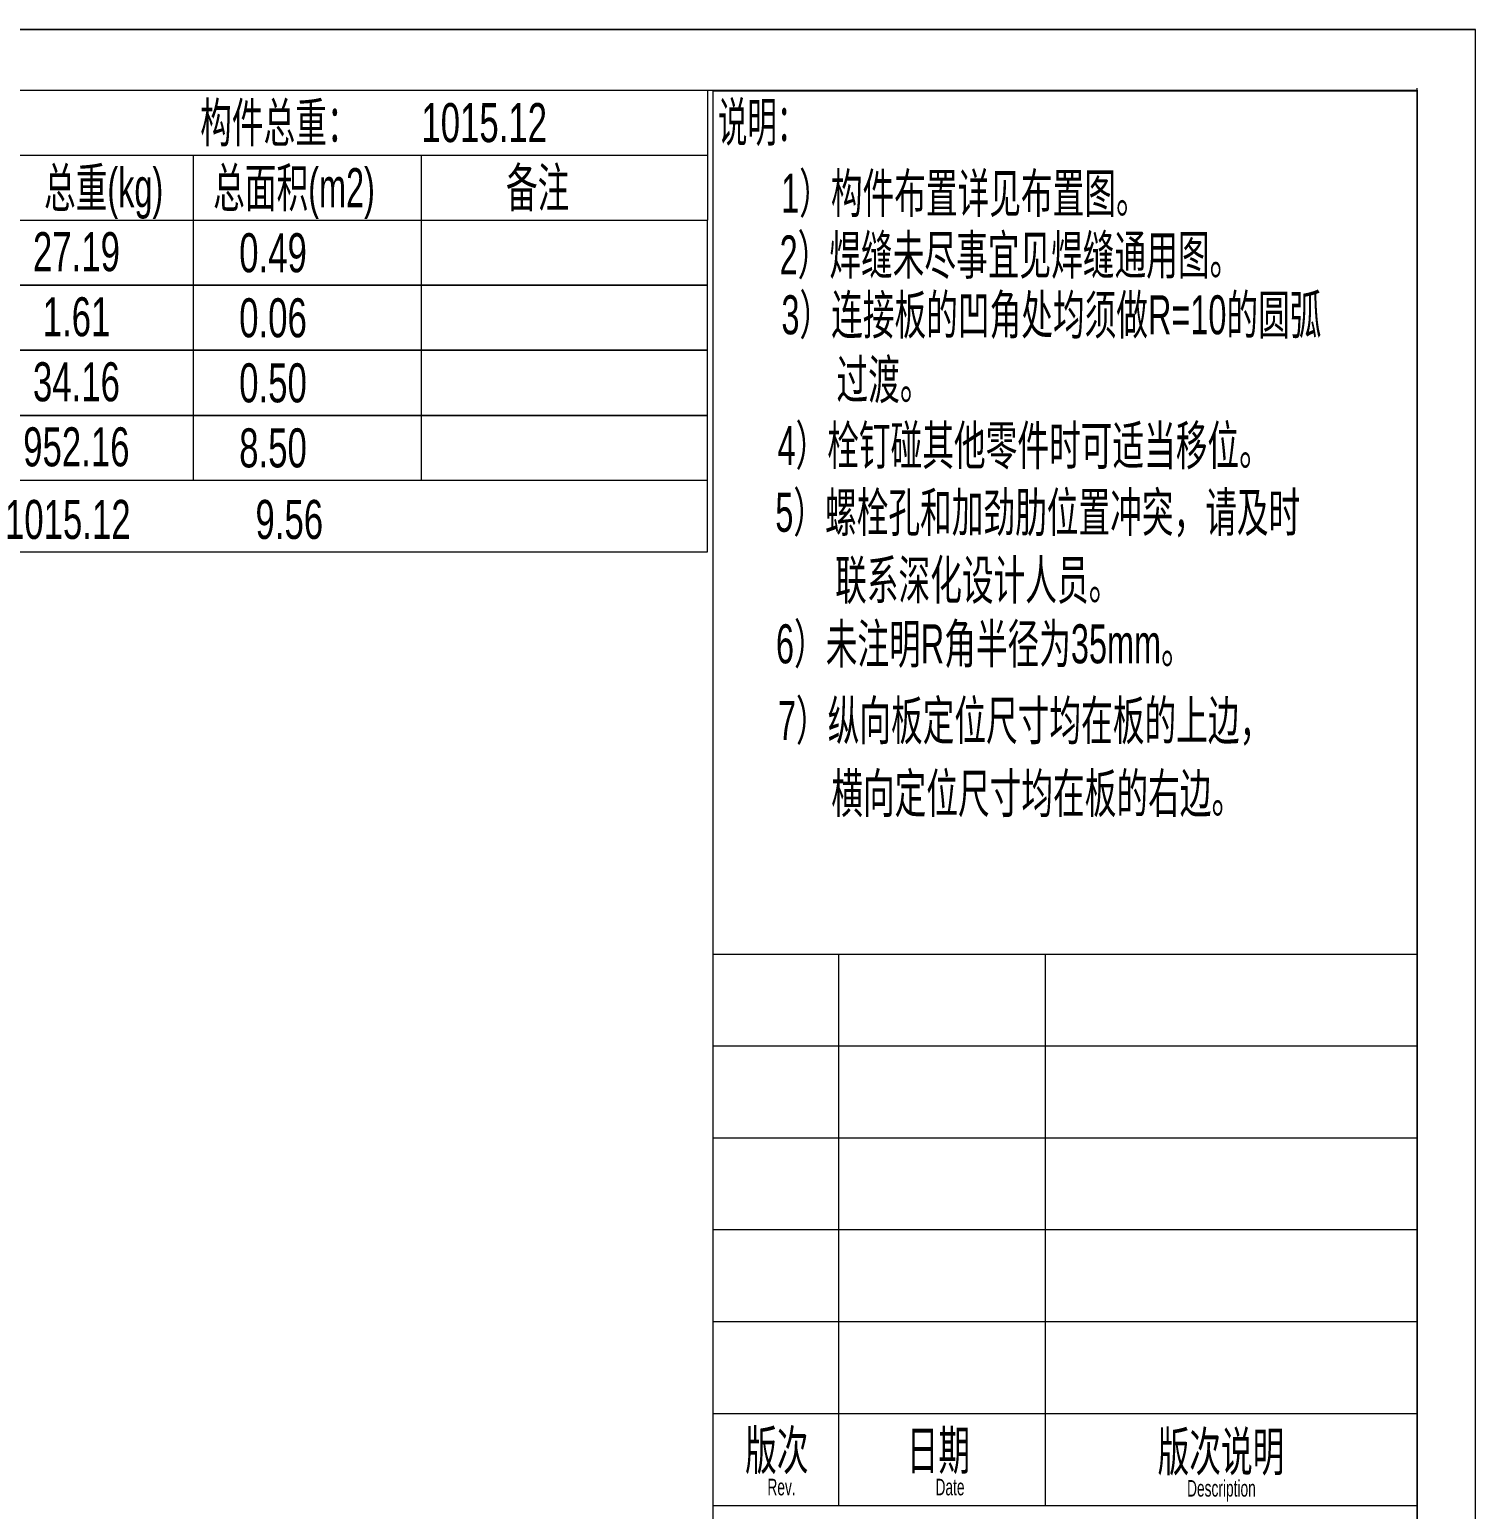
# Model space of a CAD drawing. Header units: millimetres. Extents: x 2 to 599, y 5 to 425.
# Drawn here: x 487.9 to 599, y 311.3 to 425 of the extents above; entities that cross this region are included whole.
import ezdxf

# ---------------------------------------------------------------- set-up
doc = ezdxf.new("R2010")
doc.units = ezdxf.units.MM
doc.linetypes.add('XKITLINE00', pattern=[0])
doc.layers.add('DrawingSheet', color=5, linetype='Continuous', lineweight=0)
doc.layers.add('OtherObjectType', color=1, linetype='Continuous', lineweight=0)
doc.styles.add('$TD_AUDIT_GENERATED_(24B)', font='ARIAL.TTF')
doc.styles.add('Arial', font='arial.ttf')

# ---------------------------------------------------------------- blocks, each defined once
blk = doc.blocks.new('*A47')
at = {"layer": 'DrawingSheet', "color": 5, "linetype": 'XKITLINE00', "lineweight": 0}
for p, q in [((599, 425), (5, 425)), ((599, 5), (599, 425))]:
    blk.add_line(p, q, dxfattribs=at)
blk = doc.blocks.new('*A48')
at = {"layer": 'OtherObjectType', "color": 5, "linetype": 'XKITLINE00', "lineweight": 0}
for p, q in [((374.5, 420.35), (540, 420.35)), ((540, 420.35), (540, 410.35)), ((374.5, 415.35), (540, 415.35)), ((500.5, 410.35), (500.5, 415.35)), ((518, 410.35), (518, 415.35)), ((374.5, 410.35), (540, 410.35)), ((374.5, 410.35), (540, 410.35)), ((500.5, 405.35), (500.5, 410.35)), ((518, 405.35), (518, 410.35)), ((540, 405.35), (540, 410.35)), ((540, 405.35), (374.5, 405.35)), ((374.5, 405.35), (540, 405.35)), ((500.5, 400.35), (500.5, 405.35)), ((518, 400.35), (518, 405.35)), ((540, 400.35), (540, 405.35)), ((540, 400.35), (374.5, 400.35)), ((374.5, 400.35), (540, 400.35)), ((500.5, 395.35), (500.5, 400.35)), ((518, 395.35), (518, 400.35)), ((540, 395.35), (540, 400.35)), ((540, 395.35), (374.5, 395.35)), ((374.5, 395.35), (540, 395.35)), ((500.5, 390.35), (500.5, 395.35)), ((518, 390.35), (518, 395.35)), ((540, 390.35), (540, 395.35)), ((540, 390.35), (374.5, 390.35)), ((540, 384.85), (540, 390.35)), ((374.5, 384.85), (540, 384.85))]:
    blk.add_line(p, q, dxfattribs=at)
at = {"layer": 'OtherObjectType', "color": 4}
for s, style, width, p in [('构件总重：', 'Arial', 0.595, (501, 416.35)), ('1015.12', '$TD_AUDIT_GENERATED_(24B)', 0.6375, (518, 416.35)), ('总重(kg)', 'Arial', 0.595, (489, 411.35)), ('总面积(m2)', 'Arial', 0.595, (502, 411.35)), ('备注', 'Arial', 0.595, (524.5, 411.35)), ('27.19', '$TD_AUDIT_GENERATED_(24B)', 0.6375, (488.15, 406.43)), ('0.49', '$TD_AUDIT_GENERATED_(24B)', 0.6375, (504, 406.35)), ('1.61', '$TD_AUDIT_GENERATED_(24B)', 0.6375, (488.9, 401.43)), ('0.06', '$TD_AUDIT_GENERATED_(24B)', 0.6375, (504, 401.35)), ('34.16', '$TD_AUDIT_GENERATED_(24B)', 0.6375, (488.15, 396.43)), ('0.50', '$TD_AUDIT_GENERATED_(24B)', 0.6375, (504, 396.35)), ('952.16', '$TD_AUDIT_GENERATED_(24B)', 0.6375, (487.4, 391.43)), ('8.50', '$TD_AUDIT_GENERATED_(24B)', 0.6375, (504, 391.35)), ('1015.12', '$TD_AUDIT_GENERATED_(24B)', 0.6375, (486, 385.85)), ('9.56', '$TD_AUDIT_GENERATED_(24B)', 0.6375, (505.25, 385.85))]:
    blk.add_text(s, height=3, dxfattribs=dict(at, style=style, width=width)).set_placement(p)
blk = doc.blocks.new('*A49')
at = {"layer": 'OtherObjectType', "color": 7, "linetype": 'XKITLINE00', "lineweight": 0}
for p, q in [((5, 425), (599, 425)), ((599, 5), (599, 425)), ((18.5, 420.35), (594.53, 420.35)), ((540.4, 420.3), (540.4, 9.6)), ((540.4, 420.3), (594.47, 420.3)), ((594.5, 420.5), (594.5, 14)), ((594.53, 420.35), (594.53, 9.65)), ((540.4, 353.94), (594.47, 353.94)), ((550.06, 353.94), (550.06, 311.57)), ((565.95, 353.94), (565.95, 311.57)), ((540.4, 346.88), (594.47, 346.88)), ((540.4, 339.82), (594.47, 339.82)), ((540.4, 332.76), (594.47, 332.76)), ((540.4, 325.69), (594.47, 325.69)), ((540.4, 318.63), (594.47, 318.63)), ((540.4, 311.57), (594.47, 311.57))]:
    blk.add_line(p, q, dxfattribs=at)
at = {"layer": 'OtherObjectType', "color": 7, "style": '$TD_AUDIT_GENERATED_(24B)'}
for s, height, width, p in [('说明：', 3, 0.553327, (540.79, 416.4)), ('1）构件布置详见布置图。', 3, 0.595, (545.65, 410.92)), ('2）焊缝未尽事宜见焊缝通用图。', 3, 0.595, (545.53, 406.18)), ('3）连接板的凹角处均须做R=10的圆弧', 3, 0.595, (545.67, 401.58)), ('过渡。', 3, 0.595, (549.9, 396.6)), ('4）栓钉碰其他零件时可适当移位。', 3, 0.595, (545.37, 391.54)), ('5）螺栓孔和加劲肋位置冲突，请及时', 3, 0.595, (545.2, 386.4)), ('联系深化设计人员。', 3, 0.595, (549.8, 381.2)), ('6）未注明R角半径为35mm。', 3, 0.595, (545.25, 376.29)), ('7）纵向板定位尺寸均在板的上边，', 3, 0.595, (545.4, 370.4)), ('横向定位尺寸均在板的右边。', 3, 0.595, (549.5, 364.8)), ('版次', 3, 0.595, (542.88, 314.31)), ('日期', 3, 0.595, (555.3, 314.31)), ('版次说明', 3, 0.595, (574.58, 314.21)), ('Rev.', 1.271, 0.595, (544.59, 312.34)), ('Date', 1.271, 0.595, (557.51, 312.34)), ('Description', 1.2713, 0.595, (576.84, 312.24))]:
    blk.add_text(s, height=height, dxfattribs=dict(at, width=width)).set_placement(p)
blk = doc.blocks.new('*A50')
at = {"layer": 'OtherObjectType', "color": 5, "linetype": 'XKITLINE00', "lineweight": 0}
for p, q in [((374.5, 420.35), (540, 420.35)), ((540, 420.35), (540, 410.35)), ((374.5, 415.35), (540, 415.35)), ((500.5, 410.35), (500.5, 415.35)), ((518, 410.35), (518, 415.35)), ((374.5, 410.35), (540, 410.35)), ((374.5, 410.35), (540, 410.35)), ((500.5, 405.35), (500.5, 410.35)), ((518, 405.35), (518, 410.35)), ((540, 405.35), (540, 410.35)), ((540, 405.35), (374.5, 405.35)), ((374.5, 405.35), (540, 405.35)), ((500.5, 400.35), (500.5, 405.35)), ((518, 400.35), (518, 405.35)), ((540, 400.35), (540, 405.35)), ((540, 400.35), (374.5, 400.35)), ((374.5, 400.35), (540, 400.35)), ((500.5, 395.35), (500.5, 400.35)), ((518, 395.35), (518, 400.35)), ((540, 395.35), (540, 400.35)), ((540, 395.35), (374.5, 395.35)), ((374.5, 395.35), (540, 395.35)), ((500.5, 390.35), (500.5, 395.35)), ((518, 390.35), (518, 395.35)), ((540, 390.35), (540, 395.35)), ((540, 390.35), (374.5, 390.35)), ((540, 384.85), (540, 390.35)), ((374.5, 384.85), (540, 384.85))]:
    blk.add_line(p, q, dxfattribs=at)
at = {"layer": 'OtherObjectType', "color": 4}
for s, style, width, p in [('构件总重：', 'Arial', 0.595, (501, 416.35)), ('1015.12', '$TD_AUDIT_GENERATED_(24B)', 0.6375, (518, 416.35)), ('总重(kg)', 'Arial', 0.595, (489, 411.35)), ('总面积(m2)', 'Arial', 0.595, (502, 411.35)), ('备注', 'Arial', 0.595, (524.5, 411.35)), ('27.19', '$TD_AUDIT_GENERATED_(24B)', 0.6375, (488.15, 406.43)), ('0.49', '$TD_AUDIT_GENERATED_(24B)', 0.6375, (504, 406.35)), ('1.61', '$TD_AUDIT_GENERATED_(24B)', 0.6375, (488.9, 401.43)), ('0.06', '$TD_AUDIT_GENERATED_(24B)', 0.6375, (504, 401.35)), ('34.16', '$TD_AUDIT_GENERATED_(24B)', 0.6375, (488.15, 396.43)), ('0.50', '$TD_AUDIT_GENERATED_(24B)', 0.6375, (504, 396.35)), ('952.16', '$TD_AUDIT_GENERATED_(24B)', 0.6375, (487.4, 391.43)), ('8.50', '$TD_AUDIT_GENERATED_(24B)', 0.6375, (504, 391.35)), ('1015.12', '$TD_AUDIT_GENERATED_(24B)', 0.6375, (486, 385.85)), ('9.56', '$TD_AUDIT_GENERATED_(24B)', 0.6375, (505.25, 385.85))]:
    blk.add_text(s, height=3, dxfattribs=dict(at, style=style, width=width)).set_placement(p)
blk = doc.blocks.new('*A51')
at = {"layer": 'OtherObjectType', "color": 7, "linetype": 'XKITLINE00', "lineweight": 0}
for p, q in [((5, 425), (599, 425)), ((599, 5), (599, 425)), ((18.5, 420.35), (594.53, 420.35)), ((540.4, 420.3), (540.4, 9.6)), ((540.4, 420.3), (594.47, 420.3)), ((594.5, 420.5), (594.5, 14)), ((594.53, 420.35), (594.53, 9.65)), ((540.4, 353.94), (594.47, 353.94)), ((550.06, 353.94), (550.06, 311.57)), ((565.95, 353.94), (565.95, 311.57)), ((540.4, 346.88), (594.47, 346.88)), ((540.4, 339.82), (594.47, 339.82)), ((540.4, 332.76), (594.47, 332.76)), ((540.4, 325.69), (594.47, 325.69)), ((540.4, 318.63), (594.47, 318.63)), ((540.4, 311.57), (594.47, 311.57))]:
    blk.add_line(p, q, dxfattribs=at)
at = {"layer": 'OtherObjectType', "color": 7, "style": '$TD_AUDIT_GENERATED_(24B)'}
for s, height, width, p in [('说明：', 3, 0.553327, (540.79, 416.4)), ('1）构件布置详见布置图。', 3, 0.595, (545.65, 410.92)), ('2）焊缝未尽事宜见焊缝通用图。', 3, 0.595, (545.53, 406.18)), ('3）连接板的凹角处均须做R=10的圆弧', 3, 0.595, (545.67, 401.58)), ('过渡。', 3, 0.595, (549.9, 396.6)), ('4）栓钉碰其他零件时可适当移位。', 3, 0.595, (545.37, 391.54)), ('5）螺栓孔和加劲肋位置冲突，请及时', 3, 0.595, (545.2, 386.4)), ('联系深化设计人员。', 3, 0.595, (549.8, 381.2)), ('6）未注明R角半径为35mm。', 3, 0.595, (545.25, 376.29)), ('7）纵向板定位尺寸均在板的上边，', 3, 0.595, (545.4, 370.4)), ('横向定位尺寸均在板的右边。', 3, 0.595, (549.5, 364.8)), ('版次', 3, 0.595, (542.88, 314.31)), ('日期', 3, 0.595, (555.3, 314.31)), ('版次说明', 3, 0.595, (574.58, 314.21)), ('Rev.', 1.271, 0.595, (544.59, 312.34)), ('Date', 1.271, 0.595, (557.51, 312.34)), ('Description', 1.2713, 0.595, (576.84, 312.24))]:
    blk.add_text(s, height=height, dxfattribs=dict(at, width=width)).set_placement(p)

msp = doc.modelspace()

# ---------------------------------------------------------------- block references
at = {"lineweight": 0}
for name in ['*A47', '*A49', '*A51', '*A48', '*A50']:
    msp.add_blockref(name, (0, 0), dxfattribs=at)

doc.saveas('drawing.dxf')
